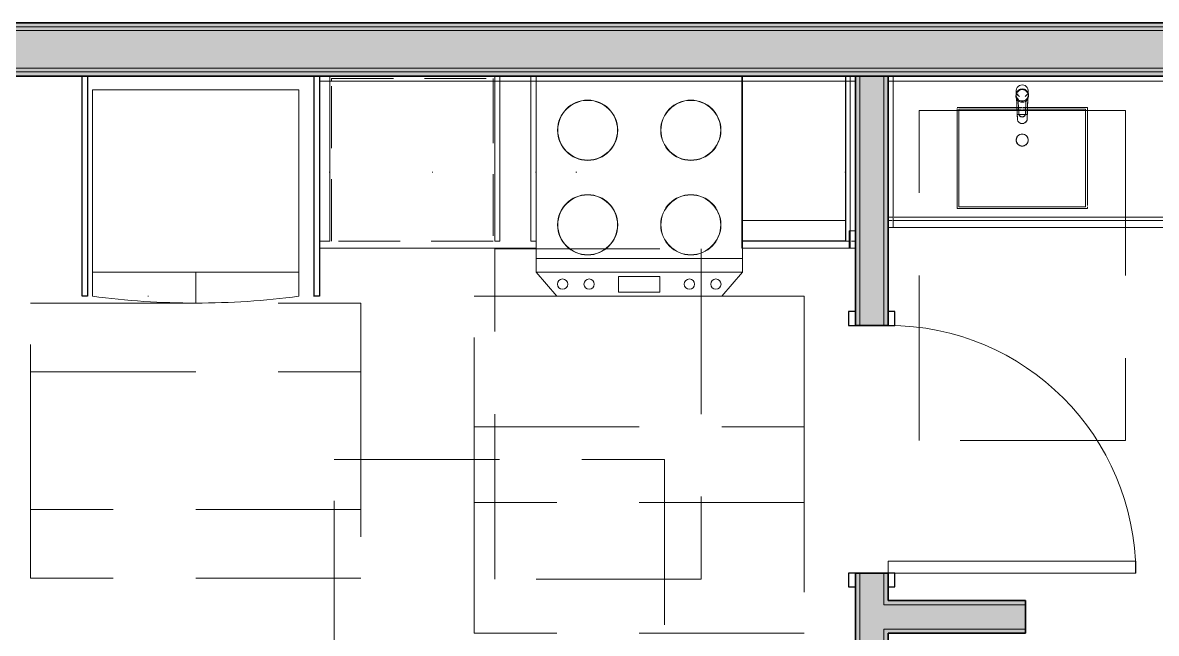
# Model space of a CAD drawing. Header units: inches. Extents: x 6 to 8416, y -388 to 6104.
# Drawn here: x 6346.6 to 6511.4, y 1418.4 to 1507.2 of the extents above; entities that cross this region are included whole.
import ezdxf

# ---------------------------------------------------------------- set-up
doc = ezdxf.new("R2010")
doc.units = ezdxf.units.IN
doc.header["$MEASUREMENT"] = 0
for name, pattern in [('Dash 1_16_', [48, 24, -24]), ('Dot 1_16_', [24, 0, -24]), ('Hidden 1_16_', [36, 24, -12]), ('Hidden 1_8_', [9, 6, -3]), ('Hidden 3_16_', [13.5, 9, -4.5])]:
    doc.linetypes.add(name, pattern=pattern)
for name, color, linetype, lineweight in [('A-DOOR', 31, 'Continuous', 18), ('A-DOOR-FRAM', 31, 'Continuous', 25), ('A-GENM', 13, 'Continuous', 18), ('A-ROOM', 32, 'Continuous', 13), ('A-WALL', 113, 'Continuous', 25), ('A-WALL-PATT', 111, 'Continuous', 35), ('I-WALL', 2, 'Continuous', 25), ('P-SANR-FIXT', 6, 'Continuous', 18), ('Q-CASE', 31, 'Continuous', 18), ('Q-SPCQ', 91, 'Continuous', 18), ('Q-SPCQ-HDLN', 91, 'Hidden 3_16_', 9)]:
    doc.layers.add(name, color=color, linetype=linetype, lineweight=lineweight)

# ---------------------------------------------------------------- blocks, each defined once
blk = doc.blocks.new('GM KT - Type B_G7 - AM - Non-Recessed at Panel - 60-3_4_ Counter to Counter-V1258-LEVEL 3 - PLAN Copy 1 Copy 1')
at = {"layer": 'A-GENM', "lineweight": 9}
for p, q in [((-77.97, 0), (-77.97, -0.75)), ((-77.97, -0.75), (-77.97, 0)), ((-77.97, 0), (-46.47, 0)), ((-77.97, 0), (-77.97, -0.75)), ((-77.97, 0), (-77.97, -0.75)), ((-77.97, -0.75), (-77.97, -25)), ((-77.97, -25), (-77.97, -0.75)), ((-0.03, -0.75), (-77.97, -0.75)), ((-77.97, -0.75), (-0.78, -0.75)), ((-46.47, -0.75), (-46.47, 0)), ((-46.47, 0), (-46.47, -0.75)), ((-46.47, -25), (-46.47, -0.75)), ((-46.47, -0.75), (-46.47, -25)), ((-16.53, 0), (-16.53, -0.75)), ((-16.53, -0.75), (-16.53, 0)), ((-16.53, -0.75), (-16.53, -25)), ((-16.53, -25), (-16.53, -0.75)), ((-16.47, 0), (-0.78, 0)), ((-0.78, 0), (-0.03, 0)), ((-0.78, -22.5), (-0.78, 0)), ((-0.78, 0), (-0.78, -0.75)), ((-0.78, -0.75), (-0.03, -0.75)), ((-0.78, -0.75), (-0.78, -22.5)), ((-0.03, -0.75), (-0.03, 0)), ((-0.03, 0), (-0.03, -22.5)), ((-0.03, -22.5), (-0.03, -0.75)), ((0.03, -0.75), (0.03, 0)), ((0.03, 0), (0.03, -0.75)), ((0.03, -0.75), (0.03, 0)), ((0.03, 0), (0.03, -0.75)), ((0.03, -22.5), (0.03, -0.75)), ((0.03, -0.75), (0.03, -22.5)), ((-0.78, -25), (-0.78, -22.5)), ((-0.78, -22.5), (-0.78, -25)), ((-0.03, -25), (-0.03, -22.5)), ((-0.03, -22.5), (-0.03, -25)), ((0.03, -25), (0.03, -22.5)), ((0.03, -22.5), (0.03, -25)), ((-77.97, -25), (-46.47, -25)), ((-46.47, -25), (-77.97, -25)), ((-16.53, -25), (-0.97, -25)), ((-0.97, -25), (-16.47, -25)), ((-0.97, -25), (-0.78, -25)), ((-0.78, -25), (-0.97, -25)), ((-0.78, -25), (-0.03, -25)), ((-0.03, -25), (-0.78, -25)), ((-0.03, -25), (-0.78, -25)), ((-0.78, -25), (-0.03, -25))]:
    blk.add_line(p, q, dxfattribs=at)
blk = doc.blocks.new('CW - LW - Filler - Toe Kick - AM - 1 1_2_ W x 24_ D x H-V1230-LEVEL 3 - PLAN Copy 1 Copy 1')
at = {"layer": 'Q-CASE', "lineweight": 9}
for p, q in [((18.24, 0), (18.24, -0.75)), ((18.24, -0.75), (18.24, 0)), ((18.24, 0), (18.93, 0)), ((18.93, 0), (18.24, 0)), ((18.24, 0), (18.93, 0)), ((18.24, -0.75), (18.24, -24)), ((18.24, -24), (18.24, -0.75)), ((18.93, 0), (19.68, 0)), ((19.68, 0), (18.93, 0)), ((18.93, 0), (19.68, 0)), ((19.74, 0), (19.74, -0.75)), ((19.74, -0.75), (19.74, 0)), ((19.74, 0), (19.74, -0.75)), ((19.74, -0.75), (19.74, -22.5)), ((19.74, -22.5), (19.74, -0.75)), ((19.74, -0.75), (19.74, -22.5)), ((19.74, -22.5), (19.74, -24)), ((19.74, -24), (19.74, -22.5)), ((19.74, -22.5), (19.74, -24)), ((18.24, -24), (18.74, -24)), ((18.74, -24), (18.24, -24)), ((18.24, -24), (18.74, -24)), ((18.24, -24), (18.74, -24)), ((18.74, -24), (18.93, -24)), ((18.93, -24), (18.74, -24)), ((18.74, -24), (18.93, -24)), ((18.74, -24), (18.93, -24)), ((19.08, -24), (19.68, -24)), ((19.68, -24), (19.08, -24)), ((19.08, -24), (19.68, -24)), ((19.08, -24), (19.68, -24))]:
    blk.add_line(p, q, dxfattribs=at)
blk = doc.blocks.new('CW - LW - Filler - Toe Kick - AM - 0 3_4_ W x 24_ D x H-V1231-LEVEL 3 - PLAN Copy 1 Copy 1')
at = {"layer": 'Q-CASE', "lineweight": 9}
for p, q in [((18.61, 0), (19.36, 0)), ((18.61, 0), (18.61, -0.75)), ((18.61, -0.75), (18.61, 0)), ((18.61, 0), (19.36, 0)), ((19.36, 0), (18.61, 0)), ((18.61, -0.75), (18.61, -24)), ((18.61, -24), (18.61, -0.75)), ((19.36, 0), (19.36, -0.75)), ((19.36, -0.75), (19.36, 0)), ((19.36, -0.75), (19.36, -24)), ((19.36, -24), (19.36, -0.75)), ((18.61, -24), (19.36, -24)), ((19.36, -24), (18.61, -24)), ((18.61, -24), (19.36, -24)), ((18.61, -24), (19.36, -24))]:
    blk.add_line(p, q, dxfattribs=at)
blk = doc.blocks.new('CW - LW - Filler - AM - 0 3_4_ W x 32_ D x H-2223674-LEVEL 3 - PLAN Copy 1 Copy 1')
at = {"layer": 'Q-CASE', "lineweight": 9}
for p, q in [((18.61, 0), (18.61, -32)), ((19.36, 0), (18.61, 0)), ((18.61, 0), (18.61, -32)), ((19.36, 0), (18.61, 0)), ((18.61, -32), (18.61, 0)), ((18.61, 0), (19.36, 0)), ((19.36, -0.75), (19.36, 0)), ((19.36, -32), (19.36, 0)), ((19.36, 0), (19.36, -0.75)), ((19.36, -24), (19.36, -0.75)), ((19.36, -0.75), (19.36, -24)), ((19.36, -25), (19.36, -24)), ((19.36, -24), (19.36, -25)), ((19.36, -32), (19.36, -25)), ((19.36, -25), (19.36, -32)), ((19.36, -32), (18.61, -32)), ((18.61, -32), (19.36, -32)), ((19.36, -32), (18.61, -32)), ((18.61, -32), (19.36, -32))]:
    blk.add_line(p, q, dxfattribs=at)
at = {"layer": 'Q-CASE', "lineweight": 25}
for p, q in [((18.61, -32), (18.61, 0)), ((18.61, 0), (19.36, 0)), ((19.36, 0), (19.36, -32)), ((19.36, -32), (18.61, -32))]:
    blk.add_line(p, q, dxfattribs=at)
blk = doc.blocks.new('CW - UP - Double Doors - AM - 33_ W x 32_ D x H-2223676-LEVEL 3 - PLAN Copy 1 Copy 1')
at = {"layer": 'Q-CASE', "linetype": 'Dot 1_16_', "lineweight": 9}
for p, q in [((-14.26, 0), (18.74, 0)), ((18.74, -32), (-14.26, -32))]:
    blk.add_line(p, q, dxfattribs=at)
blk = doc.blocks.new('CW - UP - Double Doors - AM - 30_ W x 14_ D x H-2223684-LEVEL 3 - PLAN Copy 1 Copy 1')
at = {"layer": 'Q-CASE', "linetype": 'Dot 1_16_', "lineweight": 9}
for p, q in [((-11.26, 0), (18.74, 0)), ((18.74, -14), (-11.26, -14))]:
    blk.add_line(p, q, dxfattribs=at)
blk = doc.blocks.new('CW - UP - Filler - AM - 1 1_2_ W x 14_ D x H-2223777-LEVEL 3 - PLAN Copy 1 Copy 1')
at = {"layer": 'Q-CASE', "linetype": 'Dot 1_16_', "lineweight": 9}
for p, q in [((17.49, 0), (18.99, 0)), ((18.99, 0), (18.99, -14)), ((18.99, -14), (17.49, -14))]:
    blk.add_line(p, q, dxfattribs=at)
blk = doc.blocks.new('CW - UP - Filler - AM - 1 1_2_ W x 14_ D x H-2223693-LEVEL 3 - PLAN Copy 1 Copy 1')
at = {"layer": 'Q-CASE', "linetype": 'Dot 1_16_', "lineweight": 9}
for p, q in [((17.49, 0), (18.99, 0)), ((18.99, -14), (17.49, -14))]:
    blk.add_line(p, q, dxfattribs=at)
blk = doc.blocks.new('z Nested-Refrigerator-French Door-AM - z Nested-Refrigerator-French Door-AM-17862082-LEVEL 3 - PLAN Copy 1 Copy 1')
at = {"layer": 'Q-SPCQ'}
for p, q in [((-14.8125, 0), (-14.8125, -30)), ((15.1875, 0), (-14.8125, 0)), ((15.1875, -30), (15.1875, 0)), ((-14.8125, -26.5), (15.1875, -26.5)), ((0.1875, -26.5), (0.1875, -31))]:
    blk.add_line(p, q, dxfattribs=at)
for start, end in [(262.37185, 270), (270, 277.62815)]:
    blk.add_arc((0.1875, 82), 113, start, end, dxfattribs=at)
blk = doc.blocks.new('z Nested-Clearance-Rectangle-AM - Clearance-1978794-LEVEL 3 - PLAN Copy 1 Copy 1')
at = {"layer": 'A-GENM', "linetype": 'Hidden 1_16_', "lineweight": 9}
for p, q in [((-15, -48), (-15, 0)), ((-15, 0), (15, 0)), ((15, 0), (15, -48)), ((15, -48), (-15, -48))]:
    blk.add_line(p, q, dxfattribs=at)
blk = doc.blocks.new('CW - LW - Filler - AM - 0 3_4_ W x 32_ D x H-V645-LEVEL 3 - PLAN Copy 1 Copy 1')
at = {"layer": 'Q-CASE', "lineweight": 9}
for p, q in [((18.61, 0), (18.61, -32)), ((18.61, 0), (18.61, -32)), ((19.36, 0), (18.61, 0)), ((18.61, -32), (18.61, 0)), ((19.36, -32), (19.36, 0)), ((19.36, -32), (19.36, 0)), ((19.36, 0), (19.36, -32)), ((19.36, -32), (18.61, -32)), ((18.61, -32), (19.36, -32)), ((19.36, -32), (18.61, -32)), ((18.61, -32), (19.36, -32))]:
    blk.add_line(p, q, dxfattribs=at)
at = {"layer": 'Q-CASE', "lineweight": 25}
for p, q in [((18.61, -32), (18.61, 0)), ((18.61, 0), (19.36, 0)), ((19.36, 0), (19.36, -32)), ((19.36, -32), (18.61, -32))]:
    blk.add_line(p, q, dxfattribs=at)
blk = doc.blocks.new('CW - LW - Single Door _ Drawer - AM - 15_ W x 24_ D x H - 6_ Top Drawer-V1232-LEVEL 3 - PLAN Copy 1 Copy 1')
at = {"layer": 'Q-CASE', "lineweight": 9}
for p, q in [((3.74, 0), (18.74, 0)), ((18.74, 0), (3.74, 0)), ((18.74, 0), (18.74, -0.75)), ((18.74, -0.75), (18.74, 0)), ((3.74, 0), (18.74, 0)), ((18.74, 0), (3.74, 0)), ((3.74, -0.09), (3.74, -0.75)), ((3.74, -0.75), (3.74, -0.09)), ((3.74, -0.09), (3.74, -0.75)), ((3.74, -0.75), (3.74, -0.09)), ((3.74, -0.75), (3.74, -21)), ((3.74, -21), (3.74, -0.75)), ((3.74, -0.75), (3.74, -24)), ((3.74, -24), (3.74, -0.75)), ((18.74, 0), (18.74, -0.75)), ((18.74, -0.75), (18.74, 0)), ((18.74, -0.75), (18.74, -21)), ((18.74, -21), (18.74, -0.75)), ((18.74, -0.75), (18.74, -24)), ((18.74, -24), (18.74, -0.75)), ((18.74, -21), (3.74, -21)), ((18.74, -21), (3.74, -21)), ((18.74, -24), (3.74, -24)), ((18.74, -24), (3.74, -24)), ((3.74, -24), (18.74, -24))]:
    blk.add_line(p, q, dxfattribs=at)
at = {"layer": 'Q-CASE', "lineweight": 25}
for p, q in [((3.74, 0), (18.74, 0)), ((3.74, -0.75), (3.74, -0.09)), ((3.74, -24), (3.74, -0.75)), ((18.74, 0), (18.74, -0.75)), ((18.74, -0.75), (18.74, -24)), ((18.74, -24), (3.74, -24))]:
    blk.add_line(p, q, dxfattribs=at)
blk = doc.blocks.new('CW - UP - Single Door - AM - 15_ W x 14_ D x H-5099647-LEVEL 3 - PLAN Copy 1 Copy 1')
at = {"layer": 'Q-CASE', "linetype": 'Dot 1_16_', "lineweight": 9}
for p, q in [((3.74, 0), (18.74, 0)), ((18.74, -14), (3.74, -14))]:
    blk.add_line(p, q, dxfattribs=at)
blk = doc.blocks.new('GM Outlet Zone-AM - GM Outlet Zone-AM-V1259-LEVEL 3 - PLAN Copy 1 Copy 1')
at = {"layer": 'A-GENM', "linetype": 'Dash 1_16_', "lineweight": 9}
for p, q in [((-1.25, 0), (1.25, 0)), ((1.25, 0), (-1.25, 0)), ((-1.25, -0.19), (-1.25, 0)), ((-1.25, 0), (-1.25, -0.94)), ((-1.25, -0.94), (-1.25, -0.19)), ((-1.25, -1), (1.25, -1)), ((1.25, -1), (-1.25, -1)), ((1.25, 0), (1.25, -0.19)), ((1.25, 0), (1.25, -0.94)), ((1.25, -0.19), (1.25, -0.94))]:
    blk.add_line(p, q, dxfattribs=at)
blk = doc.blocks.new('z Nested-Range - z Nested-Range-V1234-LEVEL 3 - PLAN Copy 1 Copy 1')
at = {"layer": 'Q-SPCQ'}
for p, q in [((-15, 0), (-15, -0.75)), ((-15, -0.75), (-15, 0)), ((-15, 0), (14.94, 0)), ((14.94, 0), (-15, 0)), ((-15, 0), (-15, -0.75)), ((-15, -0.75), (-15, 0)), ((-15, 0), (14.94, 0)), ((-15, -0.75), (-15, -28.5)), ((-15, -24), (-15, -0.75)), ((-15, -0.75), (-15, -24)), ((-15, -24), (-15, -0.75)), ((15, -0.75), (15, 0)), ((15, -0.09), (15, -0.75)), ((15, -0.75), (15, -0.09)), ((15, -0.09), (15, -0.75)), ((15, -28.5), (15, -0.75)), ((15, -0.75), (15, -24)), ((15, -24), (15, -0.75)), ((15, -0.75), (15, -21)), ((15, -21), (15, -24)), ((-15, -25), (-15, -24)), ((-15, -24), (-15, -25)), ((-15, -25), (-15, -24)), ((15, -24), (15, -25)), ((15, -25), (15, -24)), ((15, -24), (15, -25)), ((-15, -28.5), (-15, -25)), ((-15, -25), (-15, -26.5)), ((-15, -26.5), (-15, -25)), ((15, -25), (15, -28.5)), ((15, -26.5), (15, -25)), ((15, -25), (15, -26.5)), ((-15, -26.5), (15, -26.5)), ((15, -26.5), (-15, -26.5)), ((15, -28.5), (-15, -28.5)), ((-15, -28.5), (15, -28.5)), ((-15, -28.5), (-12, -32)), ((-12, -32), (-15, -28.5)), ((-15, -28.5), (15, -28.5)), ((15, -28.5), (-15, -28.5)), ((12, -32), (15, -28.5)), ((15, -28.5), (12, -32)), ((-12, -32), (12, -32))]:
    blk.add_line(p, q, dxfattribs=at)
at = {"layer": 'Q-SPCQ', "lineweight": 9}
for p, q in [((-3, -29.14), (-3, -31.43)), ((3, -29.14), (-3, -29.14)), ((3, -31.43), (3, -29.14)), ((-3, -31.43), (3, -31.43))]:
    blk.add_line(p, q, dxfattribs=at)
for centre in [(-11.14, -30.25), (-7.29, -30.25), (7.29, -30.25), (11.14, -30.25)]:
    blk.add_circle(centre, 0.75, dxfattribs=at)
for centre, radius, start, end in [((-7.5, -7.88), 4.38, 360, 180), ((-7.5, -7.88), 4.37, 0, 180), ((-7.5, -7.88), 4.34, 0, 180), ((-7.5, -7.88), 4.34, 0, 180), ((7.5, -7.88), 4.38, 360, 180), ((7.5, -7.88), 4.37, 0, 180), ((7.5, -7.88), 4.34, 0, 180), ((7.5, -7.88), 4.34, 0, 180), ((-7.5, -7.88), 4.38, 180, 360), ((-7.5, -7.88), 4.37, 180, 360), ((-7.5, -7.88), 4.34, 180, 360), ((-7.5, -7.88), 4.34, 180, 360), ((7.5, -7.88), 4.38, 180, 360), ((7.5, -7.88), 4.37, 180, 360), ((7.5, -7.88), 4.34, 180, 360), ((7.5, -7.88), 4.34, 180, 360), ((-7.5, -21.63), 4.38, 360, 180), ((-7.5, -21.63), 4.37, 0, 180), ((-7.5, -21.63), 4.34, 0, 180), ((-7.5, -21.63), 4.34, 0, 180), ((7.5, -21.63), 4.38, 360, 180), ((7.5, -21.63), 4.37, 0, 180), ((7.5, -21.63), 4.34, 0, 180), ((7.5, -21.63), 4.34, 0, 180), ((-7.5, -21.63), 4.38, 180, 360), ((-7.5, -21.63), 4.37, 180, 360), ((-7.5, -21.63), 4.34, 180, 360), ((-7.5, -21.63), 4.34, 180, 360), ((7.5, -21.63), 4.38, 180, 360), ((7.5, -21.63), 4.37, 180, 360), ((7.5, -21.63), 4.34, 180, 360), ((7.5, -21.63), 4.34, 180, 360)]:
    blk.add_arc(centre, radius, start, end, dxfattribs=at)
blk = doc.blocks.new('Unit-Single-Flush-ICC ADA-AM - 36_ x 84_-NR _U-BE _ BED_-6493364-LEVEL 3 - PLAN Copy 1 Copy 1')
at = {"layer": 'A-DOOR'}
for p, q in [((16.25, 38.38), (18, 38.38)), ((16.25, 2.37), (16.25, 38.38)), ((18, 2.37), (18, 38.38)), ((16.25, 2.37), (18, 2.37))]:
    blk.add_line(p, q, dxfattribs=at)
at = {"layer": 'A-DOOR', "lineweight": 9}
blk.add_arc((18, 2.37), 36, 90, 180, dxfattribs=at)
at = {"layer": 'A-DOOR-FRAM'}
for p, q in [((-18, 3.37), (-20, 3.37)), ((-20, 3.37), (-20, 2.37)), ((-18, 2.37), (-18, 3.37)), ((20, 3.37), (18, 3.37)), ((18, 3.37), (18, 2.37)), ((20, 2.37), (20, 3.37)), ((-20, 2.37), (-18, 2.37)), ((18, 2.37), (20, 2.37)), ((-18, -2.38), (-20, -2.38)), ((-20, -2.38), (-20, -3.38)), ((-18, -3.38), (-18, -2.38)), ((20, -2.38), (18, -2.38)), ((18, -2.38), (18, -3.38)), ((20, -3.38), (20, -2.38)), ((-20, -3.38), (-18, -3.38)), ((18, -3.38), (20, -3.38))]:
    blk.add_line(p, q, dxfattribs=at)
at = {"layer": 'A-DOOR-FRAM', "lineweight": 18}
for p, q in [((-18, 3.37), (-20, 3.37)), ((-20, 3.37), (-20, 2.37)), ((-18, 3.37), (-18, 2.37)), ((20, 3.37), (18, 3.37)), ((18, 3.37), (18, 2.37)), ((20, 3.37), (20, 2.37)), ((-20, 2.37), (-18, 2.37)), ((18, 2.37), (20, 2.37)), ((-20, -3.38), (-20, -2.38)), ((-18, -2.38), (-20, -2.38)), ((-18, -3.38), (-18, -2.38)), ((18, -3.38), (18, -2.38)), ((20, -2.38), (18, -2.38)), ((20, -3.38), (20, -2.38)), ((-20, -3.38), (-18, -3.38)), ((18, -3.38), (20, -3.38))]:
    blk.add_line(p, q, dxfattribs=at)
blk = doc.blocks.new('GM BA Vanity-Double - Counter w Apron-ICC ADA-AM - Type B Opt_ B - Variable-V1260-LEVEL 3 - PLAN Copy 1 Copy 1')
at = {"layer": 'A-GENM'}
for p, q in [((-22, 0), (-22, -22)), ((-22, -0.75), (-22, 0)), ((-22, 0), (-22, -0.75)), ((-22, -0.75), (-22, 0)), ((-22, 0), (-22, -0.75)), ((-22, 0), (-21.25, 0)), ((-22, -0.75), (-22, 0)), ((-22, -22), (-22, -0.75)), ((-22, -0.75), (56, -0.75)), ((-21.25, -0.75), (-22, -0.75)), ((-22, -0.75), (-22, -22)), ((-22, -22), (-22, -0.75)), ((-21.25, -22), (-21.25, 0)), ((-21.25, 0), (-21.25, -0.75)), ((-21.25, 0), (55.25, 0)), ((-21.25, -0.75), (-21.25, -22)), ((55.25, -0.75), (-21.25, -0.75)), ((55.25, 0), (55.25, -22)), ((55.25, -0.75), (55.25, 0)), ((55.25, 0), (56, 0)), ((55.25, -22), (55.25, -0.75)), ((56, -0.75), (55.25, -0.75)), ((56, 0), (55.5, 0)), ((55.5, 0), (56, 0)), ((55.5, -0.23), (55.5, -0.75)), ((55.5, -0.75), (55.5, -0.23)), ((55.5, -0.75), (55.5, -20.5)), ((55.5, -20.5), (55.5, -0.75)), ((56, 0), (56, -0.75)), ((56, -0.75), (56, 0)), ((56, 0), (56, -0.75)), ((56, 0), (56, -0.75)), ((56, -0.75), (56, 0)), ((56, 0), (56, -0.75)), ((56, -0.75), (56, -16.75)), ((56, -16.75), (56, -0.75)), ((56, -0.75), (56, -16.75)), ((56, -16.75), (56, -0.75)), ((56, -0.75), (56, -16.75)), ((-11.72, -4.81), (-3.25, -4.81)), ((-11.72, -19), (-11.72, -4.81)), ((-3.25, -4.81), (-11.72, -4.81)), ((-11.72, -4.81), (-11.72, -19)), ((-3.25, -4.81), (-3.03, -4.81)), ((-3.03, -4.81), (-3.25, -4.81)), ((-3.03, -4.81), (-2.61, -4.81)), ((-2.61, -4.81), (-3.03, -4.81)), ((-2.47, -4.81), (-2, -4.81)), ((-2, -4.81), (-2.47, -4.81)), ((-2, -4.81), (-1.75, -4.81)), ((-1.75, -4.81), (-2, -4.81)), ((-1.75, -4.81), (6.72, -4.81)), ((6.72, -4.81), (-1.75, -4.81)), ((6.72, -4.81), (6.72, -19)), ((6.72, -19), (6.72, -4.81)), ((27.28, -4.81), (35.75, -4.81)), ((27.28, -19), (27.28, -4.81)), ((35.75, -4.81), (27.28, -4.81)), ((27.28, -4.81), (27.28, -19)), ((35.75, -4.81), (35.97, -4.81)), ((35.97, -4.81), (35.75, -4.81)), ((35.97, -4.81), (36.39, -4.81)), ((36.39, -4.81), (35.97, -4.81)), ((36.53, -4.81), (37, -4.81)), ((37, -4.81), (36.53, -4.81)), ((37, -4.81), (37.25, -4.81)), ((37.25, -4.81), (37, -4.81)), ((37.25, -4.81), (45.72, -4.81)), ((45.72, -4.81), (37.25, -4.81)), ((45.72, -4.81), (45.72, -19)), ((45.72, -19), (45.72, -4.81)), ((56, -16.75), (56, -20.5)), ((56, -20.5), (56, -16.75)), ((56, -22), (56, -16.75)), ((56, -16.75), (56, -22)), ((56, -22), (56, -16.75)), ((56, -16.75), (56, -22)), ((6.72, -19), (-11.72, -19)), ((-11.72, -19), (6.72, -19)), ((45.72, -19), (27.28, -19)), ((27.28, -19), (45.72, -19)), ((-21.25, -20.5), (-22, -20.5)), ((-22, -20.5), (-21.25, -20.5)), ((-22, -21), (-22, -20.5)), ((-22, -21), (-22, -20.5)), ((-21.4, -21), (-22, -21)), ((-22, -21), (-21.4, -21)), ((55.25, -21), (-21.25, -21)), ((-21.25, -21), (55.25, -21)), ((55.1, -20.5), (-21.1, -20.5)), ((-21.1, -20.5), (55.1, -20.5)), ((55.5, -20.5), (55.25, -20.5)), ((55.25, -20.5), (56, -20.5)), ((56, -21), (55.4, -21)), ((55.4, -21), (56, -21)), ((55.5, -20.5), (56, -20.5)), ((55.5, -20.5), (56, -20.5)), ((56, -20.5), (55.5, -20.5)), ((56, -20.5), (56, -21)), ((56, -21), (56, -20.5)), ((-22, -22), (-21.25, -22)), ((-21.25, -22), (-22, -22)), ((-22, -22), (-21.25, -22)), ((-21.25, -22), (-22, -22)), ((-21.25, -22), (55.25, -22)), ((55.25, -22), (-21.25, -22)), ((55.25, -22), (56, -22)), ((56, -22), (55.25, -22)), ((55.25, -22), (56, -22)), ((56, -22), (55.25, -22))]:
    blk.add_line(p, q, dxfattribs=at)
blk = doc.blocks.new('z Nested-Lav Basin-Rectangular - Rectangular-V1170-LEVEL 3 - PLAN Copy 1 Copy 1')
at = {"layer": 'P-SANR-FIXT', "lineweight": 9}
for p, q in [((-9.47, 7.39), (-0.76, 7.39)), ((-9.23, 7.39), (-9.47, 7.39)), ((-9.47, 7.25), (-9.47, -7.3)), ((-8.53, 7.39), (-9.23, 7.39)), ((-9.22, -7.05), (-9.22, 7.14)), ((-9.22, 7.14), (-0.75, 7.14)), ((-9.22, 7.14), (-8.99, 7.14)), ((-8.99, 7.14), (-8.31, 7.14)), ((-7.4, 7.39), (-8.53, 7.39)), ((-8.31, 7.14), (-7.21, 7.14)), ((-5.9, 7.39), (-7.4, 7.39)), ((-7.21, 7.14), (-5.75, 7.14)), ((-4.11, 7.39), (-5.9, 7.39)), ((-5.75, 7.14), (-4, 7.14)), ((-2.11, 7.39), (-4.11, 7.39)), ((-4, 7.14), (-2.05, 7.14)), ((-0.77, 7.39), (-2.11, 7.39)), ((-2.05, 7.14), (-0.76, 7.14)), ((-0.54, 7.39), (-0.77, 7.39)), ((-0.76, 7.39), (-0.53, 7.39)), ((-0.76, 7.14), (-0.53, 7.14)), ((-0.75, 7.14), (-0.53, 7.14)), ((-0.07, 7.39), (-0.54, 7.39)), ((-0.53, 7.39), (-0.07, 7.39)), ((-0.53, 7.14), (-0.11, 7.14)), ((-0.53, 7.14), (-0.11, 7.14)), ((0.03, 7.39), (0.51, 7.39)), ((0.51, 7.39), (0.03, 7.39)), ((0.03, 7.14), (0.5, 7.14)), ((0.03, 7.14), (0.5, 7.14)), ((0.5, 7.14), (0.75, 7.14)), ((0.5, 7.14), (0.76, 7.14)), ((0.51, 7.39), (0.76, 7.39)), ((0.77, 7.39), (0.51, 7.39)), ((0.75, 7.14), (9.22, 7.14)), ((0.76, 7.39), (9.47, 7.39)), ((0.76, 7.14), (2.05, 7.14)), ((2.11, 7.39), (0.77, 7.39)), ((2.05, 7.14), (4, 7.14)), ((4.11, 7.39), (2.11, 7.39)), ((4, 7.14), (5.75, 7.14)), ((5.9, 7.39), (4.11, 7.39)), ((5.75, 7.14), (7.21, 7.14)), ((7.4, 7.39), (5.9, 7.39)), ((7.21, 7.14), (8.31, 7.14)), ((8.53, 7.39), (7.4, 7.39)), ((8.31, 7.14), (8.99, 7.14)), ((9.23, 7.39), (8.53, 7.39)), ((8.99, 7.14), (9.22, 7.14)), ((9.22, 7.14), (9.22, -7.05)), ((9.47, 7.39), (9.23, 7.39)), ((9.47, 7.16), (9.47, 7.39)), ((9.47, -6.88), (9.47, 7.14)), ((-9.47, -7.3), (-9.23, -7.3)), ((9.47, -7.3), (-9.47, -7.3)), ((-9.23, -7.3), (-8.53, -7.3)), ((9.22, -7.05), (-9.22, -7.05)), ((-8.99, -7.05), (-9.22, -7.05)), ((-8.31, -7.05), (-8.99, -7.05)), ((-8.53, -7.3), (-7.4, -7.3)), ((-7.21, -7.05), (-8.31, -7.05)), ((-7.4, -7.3), (-5.9, -7.3)), ((-5.75, -7.05), (-7.21, -7.05)), ((-5.9, -7.3), (-4.11, -7.3)), ((-4, -7.05), (-5.75, -7.05)), ((-4.11, -7.3), (-2.11, -7.3)), ((-2.05, -7.05), (-4, -7.05)), ((-2.11, -7.3), (0, -7.3)), ((0, -7.05), (-2.05, -7.05)), ((2.05, -7.05), (0, -7.05)), ((0, -7.3), (2.11, -7.3)), ((4, -7.05), (2.05, -7.05)), ((2.11, -7.3), (4.11, -7.3)), ((5.75, -7.05), (4, -7.05)), ((4.11, -7.3), (5.9, -7.3)), ((7.21, -7.05), (5.75, -7.05)), ((5.9, -7.3), (7.4, -7.3)), ((8.31, -7.05), (7.21, -7.05)), ((7.4, -7.3), (8.53, -7.3)), ((8.99, -7.05), (8.31, -7.05)), ((8.53, -7.3), (9.23, -7.3)), ((9.22, -7.05), (8.99, -7.05)), ((9.23, -7.3), (9.47, -7.3)), ((9.47, -7.3), (9.47, -7.07))]:
    blk.add_line(p, q, dxfattribs=at)
at = {"layer": 'P-SANR-FIXT'}
blk.add_circle((0, 2.64), 0.875, dxfattribs=at)
at = {"layer": 'P-SANR-FIXT', "lineweight": 9}
for points in [[(-0.88, 2.64), (-0.88, 2.74), (-0.84, 2.94), (-0.68, 3.21), (-0.45, 3.41), (-0.15, 3.52), (0.16, 3.52), (0.45, 3.41), (0.68, 3.21), (0.84, 2.94), (0.87, 2.74), (0.87, 2.64)], [(-0.44, 3.39), (-0.53, 3.34), (-0.6, 3.28), (-0.67, 3.2)], [(-0.15, 3.5), (-0.25, 3.48), (-0.35, 3.45), (-0.44, 3.39)], [(0.15, 3.5), (0.05, 3.52), (-0.05, 3.52), (-0.15, 3.5)], [(0.44, 3.39), (0.35, 3.45), (0.25, 3.48), (0.15, 3.5)], [(0.67, 3.2), (0.61, 3.28), (0.53, 3.34), (0.44, 3.39)], [(-0.88, 2.64), (-0.88, 2.53), (-0.86, 2.43), (-0.82, 2.34)], [(0.87, 2.64), (0.87, 2.53), (0.84, 2.33), (0.68, 2.06), (0.45, 1.86), (0.16, 1.76), (-0.15, 1.76), (-0.45, 1.86), (-0.68, 2.06), (-0.84, 2.33), (-0.88, 2.53), (-0.88, 2.64)], [(-0.82, 2.94), (-0.86, 2.84), (-0.88, 2.74), (-0.88, 2.64)], [(-0.67, 3.2), (-0.74, 3.12), (-0.79, 3.03), (-0.82, 2.94)], [(-0.82, 2.34), (-0.79, 2.24), (-0.74, 2.15), (-0.67, 2.07)], [(-0.67, 2.07), (-0.6, 2), (-0.53, 1.93), (-0.44, 1.88)], [(-0.44, 1.88), (-0.35, 1.83), (-0.25, 1.79), (-0.15, 1.77)], [(-0.15, 1.77), (-0.05, 1.76), (0.05, 1.76), (0.15, 1.77)], [(0.15, 1.77), (0.25, 1.79), (0.35, 1.83), (0.44, 1.88)], [(0.44, 1.88), (0.53, 1.93), (0.61, 2), (0.67, 2.07)], [(0.82, 2.94), (0.79, 3.03), (0.74, 3.12), (0.67, 3.2)], [(0.67, 2.07), (0.74, 2.15), (0.79, 2.24), (0.82, 2.34)], [(0.87, 2.64), (0.87, 2.74), (0.86, 2.84), (0.82, 2.94)], [(0.82, 2.34), (0.86, 2.43), (0.87, 2.53), (0.87, 2.64)]]:
    blk.add_open_spline(points, degree=3, dxfattribs=at)
blk = doc.blocks.new('z Nested-Faucet-BA-Sngl Handle - Faucet-V1171-LEVEL 3 - PLAN Copy 1 Copy 1')
at = {"layer": 'P-SANR-FIXT'}
for p, q in [((-0.59, 1.72), (-0.73, 1.57)), ((-0.91, 0.85), (-0.91, 0.81)), ((-0.89, 1.2), (-0.9, 1.06)), ((-0.9, 1.06), (-0.9, 0.91)), ((-0.9, 1.06), (-0.9, 0.99)), ((-0.88, 1.63), (-0.88, 1.07)), ((-0.84, 1.3), (-0.84, 1.15)), ((-0.84, 1.15), (-0.84, 1.06)), ((-0.84, 1.06), (-0.83, 1.06)), ((-0.83, 1.06), (-0.84, 1.06)), ((-0.82, 0.81), (-0.7, -2.58)), ((-0.73, -1.77), (-0.82, 0.81)), ((-0.77, 1.15), (-0.57, 1.15)), ((-0.57, 0.13), (-0.5, -1.66)), ((-0.57, 0.09), (-0.57, 0.13)), ((-0.5, -1.66), (-0.57, 0.09)), ((-0.12, 0.06), (-0.12, 0.02)), ((-0.12, 0.02), (0.12, 0.02)), ((-0.12, 0.02), (0.12, 0.02)), ((0.12, 0.02), (0.12, 0.06)), ((0.41, 0.84), (0.58, 0.97)), ((0.48, -1.66), (0.54, 0.12)), ((0.54, 0.08), (0.48, -1.66)), ((0.54, 0.08), (0.54, 0.12)), ((0.58, 0.97), (0.72, 1.13)), ((0.61, 0.23), (0.61, 0.27)), ((0.7, -2.59), (0.81, 0.59)), ((0.81, 0.59), (0.73, -1.77)), ((0.84, 1.23), (0.83, 1.15)), ((0.83, 1.03), (0.83, 1.21)), ((0.84, 1.23), (0.85, 1.23)), ((0.85, 1.23), (0.84, 1.23)), ((0.85, 1.3), (0.85, 1.23)), ((0.85, 1.23), (0.85, 1.3)), ((0.88, 1.07), (0.88, 1.63)), ((0.9, 1.06), (0.89, 1.2)), ((0.89, 0.93), (0.89, 0.97)), ((0.9, 0.91), (0.9, 1.06)), ((0.9, 0.99), (0.9, 1.06)), ((-0.7, -2.58), (-0.73, -1.77)), ((-0.73, -1.77), (0.73, -1.77)), ((0.73, -1.77), (0.7, -2.59))]:
    blk.add_line(p, q, dxfattribs=at)
at = {"layer": 'P-SANR-FIXT', "flags": 128}
for points in [[(-0.74, 0.38), (-0.84, 0.57), (-0.9, 0.79), (-0.9, 1.02), (-0.85, 1.24), (-0.75, 1.44), (-0.6, 1.61), (-0.42, 1.74), (-0.22, 1.82), (0, 1.84)], [(0, 2.51), (-0.21, 2.49), (-0.41, 2.41), (-0.58, 2.29), (-0.72, 2.13), (-0.82, 1.94), (-0.87, 1.73), (-0.87, 1.52), (-0.83, 1.34)], [(0, 1.93), (-0.21, 1.9), (-0.41, 1.83), (-0.59, 1.72)], [(0.83, 1.34), (0.87, 1.52), (0.87, 1.73), (0.82, 1.94), (0.72, 2.13), (0.58, 2.29), (0.41, 2.41), (0.21, 2.49), (0, 2.51)], [(0.89, 1.2), (0.83, 1.39), (0.73, 1.57), (0.59, 1.72), (0.41, 1.83), (0.21, 1.9), (0, 1.93)], [(0, 1.84), (0.22, 1.82), (0.42, 1.74), (0.6, 1.61), (0.75, 1.44), (0.85, 1.24), (0.9, 1.02), (0.9, 0.79), (0.84, 0.57), (0.74, 0.38)], [(-0.73, 1.57), (-0.83, 1.39), (-0.89, 1.2)], [(0, 0.19), (-0.38, 0.24), (-0.74, 0.38)], [(-0.72, 1.13), (-0.58, 0.97), (-0.41, 0.84)], [(0.74, 0.38), (0.38, 0.24), (0, 0.19)], [(-0.7, -2.58), (-0.62, -2.75), (-0.51, -2.9), (-0.36, -3.01), (-0.19, -3.08), (0, -3.1), (0.18, -3.08), (0.35, -3.01), (0.5, -2.9), (0.62, -2.76), (0.7, -2.59)], [(-0.53, -2.87), (-0.63, -2.74), (-0.7, -2.58)], [(0.53, -2.88), (0.4, -2.99), (0.25, -3.06), (0.08, -3.1), (-0.09, -3.1), (-0.25, -3.06), (-0.4, -2.98), (-0.53, -2.87)], [(0.7, -2.59), (0.63, -2.75), (0.53, -2.88)]]:
    blk.add_lwpolyline(points, dxfattribs=at)
at = {"layer": 'P-SANR-FIXT'}
for centre, major_axis, ratio, start_param, end_param in [((0, 1.07), (0.878, 0), 0.992546, 1.570796, 2.827433), ((0, 1.07), (-0.878, 0), 0.992546, 4.712389, 5.969026), ((0.01, 0.97), (0.888, 0), 0.981627, 0.933909, 2.665692), ((0.01, 0.93), (0.888, 0), 0.981627, 2.170897, 2.418294), ((0, 1.07), (0.878, 0), 0.992546, 0.314159, 1.570796), ((0, 1.07), (0.878, 0), 0.992546, 0.314159, 1.570796), ((0.01, 0.98), (0.879, 0), 0.981627, 0.042013, 0.933909), ((0.25, 0.85), (1.17, 0), 0.981627, 2.665692, 3.178986), ((0.25, 0.81), (1.17, 0), 0.981627, 2.964137, 3.178986), ((-0.32, 0.83), (0.591, 0), 0.981627, 3.178986, 3.714688), ((-0.32, 0.79), (0.591, 0), 0.981627, 3.178986, 3.714688), ((0, 1.06), (0.904, 0), 0.992546, 3.217646, 3.715894), ((0.57, 1.39), (1.65, 0), 0.981627, 3.714688, 3.860385), ((0.57, 1.35), (1.65, 0), 0.981627, 3.714688, 3.787537), ((0, 1.07), (0.878, 0), 0.992546, 3.551058, 4.075712), ((0, 1.07), (0.878, 0), 0.992546, 3.551058, 4.075712), ((0.57, 1.35), (1.65, 0), 0.981627, 3.787537, 3.860385), ((0, 1.06), (0.904, 0), 0.992546, 3.750335, 4.060308), ((0, 0.89), (0.904, 0), 0.992546, 3.752746, 4.180072), ((-1.05, 0), (0.5, 0), 0.981627, 0.402972, 0.718792), ((-1.05, -0.04), (0.5, 0), 0.981627, 0.258592, 0.718792), ((-1.05, 0), (0.5, 0), 0.981627, 0.258592, 0.402972), ((0, 0.89), (0.904, 0), 0.992546, 4.232568, 4.712389), ((0, 1.07), (0.878, 0), 0.992546, 4.304525, 4.702797), ((0, 1.07), (0.878, 0), 0.992546, 4.304525, 4.702797), ((0, 1.06), (0.904, 0), 0.992546, 4.44211, 4.712389), ((0, 1.06), (-0.904, 0), 0.992546, 1.570796, 1.844377), ((0, 0.89), (0.904, 0), 0.992546, 4.712389, 5.19221), ((0, 1.07), (0.878, 0), 0.992546, 4.721981, 5.021918), ((0, 1.07), (0.878, 0), 0.992546, 4.721981, 5.021918), ((0, 1.06), (0.904, 0), 0.992546, 5.210637, 5.708884), ((0, 0.89), (0.904, 0), 0.992546, 5.234976, 5.672032), ((0, 1.07), (0.878, 0), 0.992546, 5.340708, 5.969026), ((0, 1.07), (0.878, 0), 0.992546, 5.340708, 5.969026), ((0.01, 0.94), (0.879, 0), 0.981627, 0.710935, 0.933909), ((1.19, -0.13), (0.689, 0), 0.981627, 2.584339, 2.826182), ((1.19, -0.09), (0.689, 0), 0.981627, 2.708663, 2.826182), ((1.19, -0.09), (0.689, 0), 0.981627, 2.584339, 2.708663), ((0.06, 0.86), (0.817, 0), 0.981627, 5.452534, 5.996826), ((0.06, 0.82), (0.817, 0), 0.981627, 5.452534, 5.996826), ((0.01, 0.94), (0.879, 0), 0.981627, 0.487961, 0.710935), ((0, 1.06), (0.904, 0), 0.992546, 5.760739, 5.987105), ((-0.31, 0.97), (1.2, 0), 0.981627, 5.996826, 6.325199), ((-0.31, 0.93), (1.2, 0), 0.981627, 5.996826, 6.161012), ((0, 1.07), (0.878, 0), 0.992546, 6.230844, 6.449596), ((-0.31, 0.93), (-1.2, 0), 0.981627, 3.01942, 3.141593), ((-0.31, 0.93), (1.2, 0), 0.981627, 0, 0.042013), ((-0.01, -1.65), (0.488, 0), 0.981627, 3.17816, 6.248991), ((-0.01, -1.69), (0.488, 0), 0.981627, 3.17816, 6.248991)]:
    blk.add_ellipse(centre, major_axis=major_axis, ratio=ratio, start_param=start_param, end_param=end_param, dxfattribs=at)
for points, knots in [([(0, 0.07), (-0.02, 0.07), (-0.04, 0.07), (-0.07, 0.07), (-0.1, 0.07), (-0.11, 0.06), (-0.12, 0.06), (-0.12, 0.06)], [0, 0, 0, 0, 0.285714, 0.428571, 0.571429, 0.785714, 1, 1, 1, 1]), ([(-0.12, 0.06), (-0.12, 0.06), (-0.11, 0.05), (-0.08, 0.04), (-0.04, 0.04), (-0.01, 0.04), (0, 0.04)], [0, 0, 0, 0, 0.285714, 0.571429, 0.785714, 1, 1, 1, 1]), ([(0.12, 0.06), (0.12, 0.06), (0.11, 0.06), (0.09, 0.07), (0.07, 0.07), (0.04, 0.07), (0.01, 0.07), (0, 0.07)], [0, 0, 0, 0, 0.285714, 0.428571, 0.571429, 0.785714, 1, 1, 1, 1]), ([(0, 0.04), (0.02, 0.04), (0.04, 0.04), (0.07, 0.04), (0.1, 0.05), (0.11, 0.05), (0.12, 0.06), (0.12, 0.06)], [0, 0, 0, 0, 0.285714, 0.428571, 0.571429, 0.785714, 1, 1, 1, 1])]:
    blk.add_open_spline(points, degree=3, knots=knots, dxfattribs=at)
blk = doc.blocks.new('z Nested-Clearance-Plumbing-AM - Clearance-V316-LEVEL 3 - PLAN Copy 1 Copy 1')
at = {"layer": 'A-GENM', "linetype": 'Hidden 1_16_', "lineweight": 9}
for p, q in [((-15, -48), (-15, 0)), ((-15, 0), (-0.75, 0)), ((-0.75, 0), (-0.52, 0)), ((-0.52, 0), (0.49, 0)), ((0.49, 0), (0.75, 0)), ((0.75, 0), (15, 0)), ((15, 0), (15, -48)), ((15, -48), (-15, -48))]:
    blk.add_line(p, q, dxfattribs=at)
blk = doc.blocks.new('z Nested-Clearance-Plumbing-AM - Clearance-2223332-LEVEL 3 - PLAN Copy 1 Copy 1')
at = {"layer": 'A-GENM', "linetype": 'Hidden 1_16_', "lineweight": 9}
for p, q in [((-15, -48), (-15, 0)), ((-15, 0), (15, 0)), ((15, 0), (15, -48)), ((15, -48), (-15, -48))]:
    blk.add_line(p, q, dxfattribs=at)
blk = doc.blocks.new('CW - UP - Single Door - AM - 15_ W x 14_ D x H-5099638-LEVEL 3 - PLAN Copy 1 Copy 1')
at = {"layer": 'Q-CASE', "linetype": 'Dot 1_16_', "lineweight": 9}
for p, q in [((3.74, 0), (18.74, 0)), ((18.74, -14), (3.74, -14))]:
    blk.add_line(p, q, dxfattribs=at)
blk = doc.blocks.new('CW - LW - Filler - Toe Kick - AM - 1 1_2_ W x 24_ D x H-V1256-LEVEL 3 - PLAN Copy 1 Copy 1')
at = {"layer": 'Q-CASE', "lineweight": 9}
for p, q in [((18.24, 0), (18.24, -0.75)), ((18.24, -0.75), (18.24, 0)), ((18.24, 0), (19.74, 0)), ((19.74, 0), (18.24, 0)), ((18.24, 0), (19.74, 0)), ((18.24, -0.75), (18.24, -24)), ((18.24, -24), (18.24, -0.75)), ((19.74, 0), (19.74, -0.75)), ((19.74, -0.75), (19.74, 0)), ((19.74, -0.75), (19.74, -24)), ((19.74, -24), (19.74, -0.75)), ((18.24, -24), (19.74, -24)), ((19.74, -24), (18.24, -24)), ((18.24, -24), (19.74, -24)), ((18.24, -24), (19.74, -24))]:
    blk.add_line(p, q, dxfattribs=at)
blk = doc.blocks.new('CW - LW - Filler - Toe Kick - AM - 0 3_4_ W x 24_ D x H-V1257-LEVEL 3 - PLAN Copy 1 Copy 1')
at = {"layer": 'Q-CASE', "lineweight": 9}
for p, q in [((18.61, 0), (19.36, 0)), ((18.61, 0), (18.61, -0.75)), ((18.61, -0.75), (18.61, 0)), ((18.61, 0), (19.36, 0)), ((19.36, 0), (18.61, 0)), ((18.61, -0.75), (18.61, -24)), ((18.61, -24), (18.61, -0.75)), ((19.36, 0), (19.36, -0.75)), ((19.36, -0.75), (19.36, 0)), ((19.36, -0.75), (19.36, -24)), ((19.36, -24), (19.36, -0.75)), ((18.61, -24), (19.36, -24)), ((19.36, -24), (18.61, -24)), ((18.61, -24), (19.36, -24)), ((18.61, -24), (19.36, -24))]:
    blk.add_line(p, q, dxfattribs=at)
blk = doc.blocks.new('z Nested-Dishwasher-AM - DW-V1200-LEVEL 3 - PLAN Copy 1 Copy 1')
at = {"layer": 'Q-SPCQ-HDLN'}
for p, q in [((-11.75, -0.625), (-11.75, -0.25)), ((-11.75, -0.25), (11.75, -0.25)), ((-11.75, -23.875), (-11.75, -0.625)), ((11.75, -0.25), (11.75, -0.625)), ((11.75, -0.625), (11.75, -23.875)), ((11.75, -23.875), (-11.75, -23.875))]:
    blk.add_line(p, q, dxfattribs=at)

msp = doc.modelspace()

# ---------------------------------------------------------------- hatches: boundary and pattern name
at = {"layer": 'A-WALL-PATT'}
h = msp.add_hatch(color=10, dxfattribs=at)
h.paths.add_polyline_path([(6551.04033733, 1506.56077679), (6551.04033733, 1507.18577679), (6327.41533733, 1507.18577679), (6327.41533733, 1506.56077679), (6550.41533733, 1506.56077679)])
h.paths.add_polyline_path([(6291.41533733, 1506.56077679), (6291.41533733, 1507.18577679), (6287.04033733, 1507.18577679), (6287.04033733, 1506.56077679)])
h = msp.add_hatch(color=10, dxfattribs=at)
h.paths.add_polyline_path([(6550.41533733, 1500.06077679), (6551.04033733, 1500.06077679), (6551.04033733, 1500.56077679), (6327.41533733, 1500.56077679), (6327.41533733, 1500.06077679), (6535.53803685, 1500.06077679)])
h.paths.add_polyline_path([(6291.41533733, 1500.06077679), (6291.41533733, 1500.56077679), (6287.04033733, 1500.56077679), (6287.04033733, 1500.06077679)])
at = {"layer": 'A-WALL-PATT', "lineweight": 25}
h = msp.add_hatch(color=10, dxfattribs=at)
h.paths.add_polyline_path([(6550.41533733, 1499.43577679), (6550.41533733, 1500.06077679), (6327.41533733, 1500.06077679), (6327.41533733, 1499.43577679), (6535.53803685, 1499.43577679)])
h.paths.add_polyline_path([(6291.41533733, 1499.43577679), (6291.41533733, 1500.06077679), (6287.04033733, 1499.93577679), (6287.04033733, 1499.43577679)])
at = {"layer": 'A-WALL-PATT', "lineweight": 25, "transparency": 33554560}
h = msp.add_hatch(color=10, dxfattribs=at)
h.paths.add_polyline_path([(6467.66533733, 1370.81077679), (6468.29033733, 1370.81077679), (6468.29033733, 1427.18577679), (6467.66533733, 1427.18577679), (6467.66533733, 1371.43577679)])
h.paths.add_polyline_path([(6467.66533733, 1463.18577679), (6468.29033733, 1463.18577679), (6468.29033733, 1499.43577679), (6467.66533733, 1499.43577679), (6467.66533733, 1472.65306081)])
at = {"layer": 'A-WALL-PATT', "transparency": 33554560}
h = msp.add_hatch(color=10, dxfattribs=at)
h.paths.add_polyline_path([(6472.41533733, 1371.43577679), (6472.41533733, 1419.06077679), (6471.79033733, 1419.06077679), (6471.79033733, 1371.43577679)])
h.paths.add_polyline_path([(6472.41533733, 1422.56077679), (6472.41533733, 1427.18577679), (6471.79033733, 1427.18577679), (6471.79033733, 1422.56077679)])
h.paths.add_polyline_path([(6472.41533733, 1463.18577679), (6472.41533733, 1499.43577679), (6471.79033733, 1499.43577679), (6471.79033733, 1463.18577679)])
at = {"layer": 'A-WALL-PATT', "lineweight": 25, "transparency": 33554560}
msp.add_hatch(color=10, dxfattribs=at).paths.add_polyline_path([(6492.41533733, 1422.56077679), (6492.41533733, 1423.18577679), (6472.41533733, 1423.18577679), (6472.41533733, 1422.56077679)])
at = {"layer": 'A-WALL-PATT', "transparency": 33554560}
msp.add_hatch(color=10, dxfattribs=at).paths.add_polyline_path([(6492.41533733, 1418.43577679), (6492.41533733, 1419.06077679), (6472.41533733, 1419.06077679), (6472.41533733, 1418.43577679)])
at = {"layer": 'I-WALL'}
h = msp.add_hatch(color=10, dxfattribs=at)
h.paths.add_polyline_path([(6535.53803685, 1506.06077679), (6551.66533733, 1506.06077679), (6551.66533733, 1506.56077679), (6327.41533733, 1506.56077679), (6327.41533733, 1506.06077679), (6518.66678685, 1506.06077679)])
h.paths.add_polyline_path([(6291.41533733, 1506.06077679), (6291.41533733, 1506.56077679), (6287.04033733, 1506.56077679), (6287.04033733, 1506.06077679)])
h = msp.add_hatch(color=10, dxfattribs=at)
h.paths.add_polyline_path([(6550.41533733, 1500.56077679), (6551.66533733, 1500.56077679), (6551.66533733, 1506.06077679), (6327.41533733, 1506.06077679), (6327.41533733, 1500.56077679), (6535.53803685, 1500.56077679)])
h.paths.add_polyline_path([(6291.41533733, 1500.56077679), (6291.41533733, 1506.06077679), (6287.04033733, 1506.06077679), (6287.04033733, 1500.56077679)])
at = {"layer": 'I-WALL', "transparency": 33554560}
h = msp.add_hatch(color=10, dxfattribs=at)
h.paths.add_polyline_path([(6468.29033733, 1370.81077679), (6471.79033733, 1370.81077679), (6471.79033733, 1427.18577679), (6468.29033733, 1427.18577679), (6468.29033733, 1371.43577679)])
h.paths.add_polyline_path([(6468.29033733, 1463.18577679), (6471.79033733, 1463.18577679), (6471.79033733, 1499.43577679), (6468.29033733, 1499.43577679), (6468.29033733, 1472.65306081)])
msp.add_hatch(color=10, dxfattribs=at).paths.add_polyline_path([(6492.41533733, 1419.06077679), (6492.41533733, 1422.56077679), (6471.79033733, 1422.56077679), (6471.79033733, 1419.06077679), (6472.41533733, 1419.06077679)])

# ---------------------------------------------------------------- linework, layer by layer
at = {"layer": 'A-ROOM', "lineweight": 9, "flags": 128}
msp.add_lwpolyline([(5517.16533733, 950.68577679), (5517.16533733, 1329.68577679), (5517.16533733, 1374.56077679), (5517.16533733, 1507.18577679), (5612.29033733, 1507.18577679), (6058.16533733, 1507.18577679), (6133.29033733, 1507.18577679), (6196.26633733, 1507.18577679), (6208.31433733, 1507.18577679), (6287.04033733, 1507.18577679), (6553.41533733, 1507.18577679), (6623.91533733, 1507.18577679), (6684.85253134, 1507.18577679), (6691.72814332, 1507.18577679), (6769.04033733, 1507.18577679), (6953.66533733, 1507.18577679), (7039.41533733, 1507.18577679), (7109.91533733, 1507.18577679), (7146.66533733, 1507.18577679), (7492.29033733, 1507.18577679)], dxfattribs=at)
msp.add_lwpolyline([(6615.16533733, 1214.81077679), (6615.16533733, 1482.68577679), (6550.41533733, 1482.68577679), (6550.41533733, 1499.43577679), (6287.04033733, 1499.43577679), (6287.04033733, 1499.93577679), (6205.66533733, 1499.93577679), (6205.66533733, 1465.43577679), (6198.91533733, 1465.43577679), (6198.91533733, 1499.93577679), (6138.91533733, 1499.93577679), (6138.91533733, 1342.68577679), (6138.91533733, 1214.81077679)], close=True, dxfattribs=at)
at = {"layer": 'A-WALL', "lineweight": 9}
for p, q in [((6777.41533733, 1506.56077679), (6327.41533733, 1506.56077679)), ((6551.66533733, 1506.06077679), (6327.41533733, 1506.06077679)), ((6551.66533733, 1500.56077679), (6327.41533733, 1500.56077679)), ((6551.04033733, 1500.06077679), (6327.41533733, 1500.06077679)), ((6468.29033733, 1463.18577679), (6468.29033733, 1499.43577679)), ((6471.79033733, 1463.18577679), (6471.79033733, 1499.43577679)), ((6468.29033733, 1370.81077679), (6468.29033733, 1427.18577679)), ((6471.79033733, 1422.56077679), (6471.79033733, 1427.18577679)), ((6492.41533733, 1422.56077679), (6471.79033733, 1422.56077679)), ((6471.79033733, 1370.81077679), (6471.79033733, 1419.06077679)), ((6471.79033733, 1419.06077679), (6492.41533733, 1419.06077679))]:
    msp.add_line(p, q, dxfattribs=at)
at = {"layer": 'I-WALL', "lineweight": 35}
for p, q in [((6626.29033733, 1507.18577679), (6327.41533733, 1507.18577679)), ((6327.41533733, 1499.43577679), (6550.41533733, 1499.43577679)), ((6467.66533733, 1499.43577679), (6467.66533733, 1463.18577679)), ((6472.41533733, 1463.18577679), (6472.41533733, 1499.43577679)), ((6467.66533733, 1463.18577679), (6472.41533733, 1463.18577679)), ((6467.66533733, 1427.18577679), (6467.66533733, 1371.43577679)), ((6472.41533733, 1427.18577679), (6467.66533733, 1427.18577679)), ((6472.41533733, 1423.18577679), (6472.41533733, 1427.18577679)), ((6492.41533733, 1423.18577679), (6472.41533733, 1423.18577679)), ((6492.41533733, 1418.43577679), (6492.41533733, 1423.18577679)), ((6472.41533733, 1371.43577679), (6472.41533733, 1418.43577679)), ((6472.41533733, 1418.43577679), (6492.41533733, 1418.43577679))]:
    msp.add_line(p, q, dxfattribs=at)

# ---------------------------------------------------------------- block references
at = {"layer": 'A-DOOR', "rotation": 269.9999999999992}
msp.add_blockref('Unit-Single-Flush-ICC ADA-AM - 36_ x 84_-NR _U-BE _ BED_-6493364-LEVEL 3 - PLAN Copy 1 Copy 1', (6470.04033733, 1445.18577679), dxfattribs=at)
at = {"layer": 'A-GENM', "linetype": 'Hidden 1_8_', "lineweight": 9}
msp.add_blockref('GM KT - Type B_G7 - AM - Non-Recessed at Panel - 60-3_4_ Counter to Counter-V1258-LEVEL 3 - PLAN Copy 1 Copy 1', (6467.69658733, 1499.43577679), dxfattribs=at)
at = {"layer": 'A-GENM'}
msp.add_blockref('GM BA Vanity-Double - Counter w Apron-ICC ADA-AM - Type B Opt_ B - Variable-V1260-LEVEL 3 - PLAN Copy 1 Copy 1', (6494.41533733, 1499.43577679), dxfattribs=at)
at = {"layer": 'A-GENM', "linetype": 'Hidden 1_16_', "lineweight": 9}
for name, p in [('z Nested-Clearance-Plumbing-AM - Clearance-V316-LEVEL 3 - PLAN Copy 1 Copy 1', (6491.91533733, 1494.43577679)), ('z Nested-Clearance-Rectangle-AM - Clearance-1978794-LEVEL 3 - PLAN Copy 1 Copy 1', (6430.22783733, 1474.31077679))]:
    msp.add_blockref(name, p, dxfattribs=at)
at = {"layer": 'A-GENM', "rotation": 89.99999999999933}
msp.add_blockref('GM Outlet Zone-AM - GM Outlet Zone-AM-V1259-LEVEL 3 - PLAN Copy 1 Copy 1', (6466.72783733, 1475.68577679), dxfattribs=at)
at = {"layer": 'A-GENM', "linetype": 'Hidden 1_16_', "lineweight": 9}
for name, p, rotation in [('z Nested-Clearance-Rectangle-AM - Clearance-1978794-LEVEL 3 - PLAN Copy 1 Copy 1', (6412.22783733, 1452.43577679), 89.99999999999933), ('z Nested-Clearance-Rectangle-AM - Clearance-1978794-LEVEL 3 - PLAN Copy 1 Copy 1', (6347.72783733, 1451.43577679), 89.99999999999933), ('z Nested-Clearance-Rectangle-AM - Clearance-1978794-LEVEL 3 - PLAN Copy 1 Copy 1', (6347.72783733, 1441.43577679), 89.99999999999933), ('z Nested-Clearance-Rectangle-AM - Clearance-1978794-LEVEL 3 - PLAN Copy 1 Copy 1', (6412.22783733, 1433.43577679), 89.99999999999933), ('z Nested-Clearance-Plumbing-AM - Clearance-2223332-LEVEL 3 - PLAN Copy 1 Copy 1', (6439.88408733, 1428.68577679), 269.9999999999987)]:
    msp.add_blockref(name, p, dxfattribs=dict(at, rotation=rotation))
at = {"layer": 'P-SANR-FIXT'}
for name, p in [('z Nested-Faucet-BA-Sngl Handle - Faucet-V1171-LEVEL 3 - PLAN Copy 1 Copy 1', (6491.91533733, 1495.62327679)), ('z Nested-Lav Basin-Rectangular - Rectangular-V1170-LEVEL 3 - PLAN Copy 1 Copy 1', (6491.91533733, 1487.48670391))]:
    msp.add_blockref(name, p, dxfattribs=at)
at = {"layer": 'Q-CASE'}
for name, p in [('CW - LW - Filler - AM - 0 3_4_ W x 32_ D x H-V645-LEVEL 3 - PLAN Copy 1 Copy 1', (6336.61513241, 1499.43577679)), ('CW - UP - Double Doors - AM - 33_ W x 32_ D x H-2223676-LEVEL 3 - PLAN Copy 1 Copy 1', (6370.24013241, 1499.43577679)), ('CW - LW - Filler - AM - 0 3_4_ W x 32_ D x H-2223674-LEVEL 3 - PLAN Copy 1 Copy 1', (6370.36513241, 1499.43577679)), ('CW - UP - Filler - AM - 1 1_2_ W x 14_ D x H-2223693-LEVEL 3 - PLAN Copy 1 Copy 1', (6372.24013241, 1499.43577679)), ('CW - LW - Filler - Toe Kick - AM - 1 1_2_ W x 24_ D x H-V1256-LEVEL 3 - PLAN Copy 1 Copy 1', (6371.49013241, 1499.43577679)), ('CW - UP - Single Door - AM - 15_ W x 14_ D x H-5099638-LEVEL 3 - PLAN Copy 1 Copy 1', (6387.49013241, 1499.43577679)), ('CW - UP - Single Door - AM - 15_ W x 14_ D x H-5099647-LEVEL 3 - PLAN Copy 1 Copy 1', (6402.49013241, 1499.43577679)), ('CW - LW - Filler - Toe Kick - AM - 0 3_4_ W x 24_ D x H-V1231-LEVEL 3 - PLAN Copy 1 Copy 1', (6396.61513241, 1499.43577679)), ('CW - LW - Filler - Toe Kick - AM - 0 3_4_ W x 24_ D x H-V1257-LEVEL 3 - PLAN Copy 1 Copy 1', (6401.86513241, 1499.43577679)), ('CW - UP - Double Doors - AM - 30_ W x 14_ D x H-2223684-LEVEL 3 - PLAN Copy 1 Copy 1', (6432.49013241, 1499.43577679)), ('CW - LW - Single Door _ Drawer - AM - 15_ W x 24_ D x H - 6_ Top Drawer-V1232-LEVEL 3 - PLAN Copy 1 Copy 1', (6447.49013241, 1499.43577679)), ('CW - UP - Single Door - AM - 15_ W x 14_ D x H-5099647-LEVEL 3 - PLAN Copy 1 Copy 1', (6447.49013241, 1499.43577679)), ('CW - LW - Filler - Toe Kick - AM - 1 1_2_ W x 24_ D x H-V1230-LEVEL 3 - PLAN Copy 1 Copy 1', (6447.99013241, 1499.43577679)), ('CW - UP - Filler - AM - 1 1_2_ W x 14_ D x H-2223777-LEVEL 3 - PLAN Copy 1 Copy 1', (6448.74013241, 1499.43577679))]:
    msp.add_blockref(name, p, dxfattribs=at)
at = {"layer": 'Q-SPCQ'}
for name, p in [('z Nested-Dishwasher-AM - DW-V1200-LEVEL 3 - PLAN Copy 1 Copy 1', (6403.22783733, 1499.31077679)), ('z Nested-Range - z Nested-Range-V1234-LEVEL 3 - PLAN Copy 1 Copy 1', (6436.22783733, 1499.43577679)), ('z Nested-Refrigerator-French Door-AM - z Nested-Refrigerator-French Door-AM-17862082-LEVEL 3 - PLAN Copy 1 Copy 1', (6371.54033733, 1497.43577679))]:
    msp.add_blockref(name, p, dxfattribs=at)

doc.saveas('drawing.dxf')
